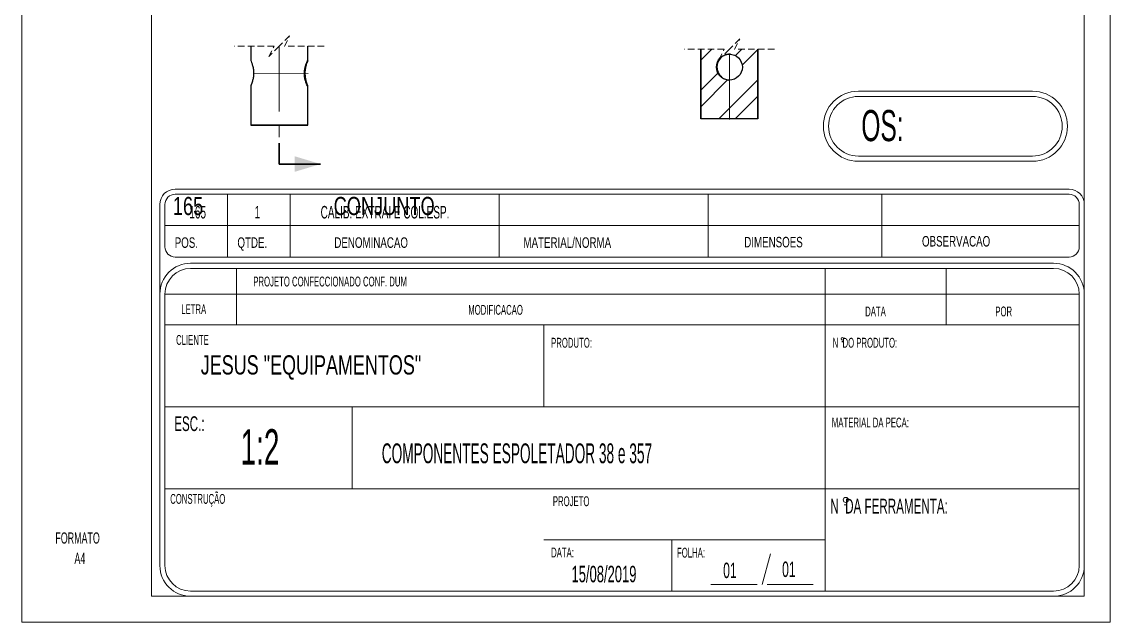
# Model space of a CAD drawing. Header units: millimetres. Extents: x 0 to 420, y 1 to 595.
# Drawn here: x 0 to 420, y 0.7 to 232.2 of the extents above; entities that cross this region are included whole.
import ezdxf

# ---------------------------------------------------------------- set-up
doc = ezdxf.new("R2010")
doc.units = ezdxf.units.MM
doc.header["$LTSCALE"] = 2
for name, pattern in [('CENTERX2', [20.32, 12.7, -2.54, 2.54, -2.54]), ('HIDDEN', [1.905, 1.27, -0.635]), ('PHANTOM', [12.7, 6.35, -1.27, 1.27, -1.27, 1.27, -1.27])]:
    doc.linetypes.add(name, pattern=pattern)
doc.layers.add('COTAS', color=7, linetype='Continuous')
doc.styles.add('SLDTEXTSTYLE0', font='TXT', dxfattribs={"width": 0.595745})
doc.styles.add('SLDTEXTSTYLE1', font='TXT', dxfattribs={"width": 0.75})
doc.styles.add('SLDTEXTSTYLE2', font='TXT', dxfattribs={"width": 0.589474})
doc.styles.add('SLDTEXTSTYLE3', font='TXT', dxfattribs={"width": 0.515789})
doc.styles.add('SLDTEXTSTYLE4', font='TXT', dxfattribs={"width": 0.7})
doc.styles.add('SLDTEXTSTYLE5', font='TXT', dxfattribs={"width": 0.695035})

# ---------------------------------------------------------------- blocks, each defined once
blk = doc.blocks.new('SW_NOTE_0')
at = {"color": 0, "linetype": 'Continuous', "lineweight": 18, "insert": (0, 5.55), "char_height": 4.303, "attachment_point": 1, "style": 'SLDTEXTSTYLE0'}
blk.add_mtext('FORMATO', dxfattribs=at)
blk = doc.blocks.new('SW_NOTE_0_1')
at = {"color": 0, "linetype": 'Continuous', "lineweight": 18, "insert": (0, 5.55), "char_height": 4.303, "attachment_point": 1, "style": 'SLDTEXTSTYLE0'}
blk.add_mtext('A4', dxfattribs=at)
blk = doc.blocks.new('Bloco2')
at = {"color": 7, "linetype": 'Continuous', "lineweight": 18}
for p, q in [((0.08, 594.12), (0.08, 0.12)), ((420.08, 0.12), (420.08, 594.12)), ((50.08, 584.12), (50.08, 10.12)), ((410.08, 10.12), (410.08, 584.12)), ((50.08, 10.12), (410.08, 10.12)), ((0.08, 0.12), (420.08, 0.12))]:
    blk.add_line(p, q, dxfattribs=at)
for name, p in [('SW_NOTE_0', (13.05, 29.19)), ('SW_NOTE_0_1', (20.4, 21.32))]:
    blk.add_blockref(name, p, dxfattribs=at)
blk = doc.blocks.new('SW_HATCH_0')
at = {"color": 0, "linetype": 'Continuous', "lineweight": 18}
for p, q in [((0.99, 79.18), (1.29, 79.48)), ((0.99, 72.83), (1.29, 73.13)), ((-8.28, 69.91), (-7.98, 70.21)), ((-8.28, 63.56), (-7.98, 63.86)), ((0.99, 61.23), (1.29, 61.53)), ((-8.75, 51.48), (-4.95, 55.28)), ((-1.27, 52.61), (1.3, 55.18)), ((-10.86, 34.05), (-7.26, 37.65)), ((0.88, 27.82), (3.5, 30.44)), ((-14.46, 12.48), (-10.78, 16.16)), ((-14.48, 3.48), (-6.98, 10.99)), ((0, 0), (7, 7)), ((-17.8, 0.16), (-13.93, 4.03)), ((7.81, -1.17), (10.81, 1.83)), ((-14.34, -2.82), (-15.75, -1.4)), ((0, -8.98), (7.51, -1.47)), ((-14.48, -14.48), (-6.97, -6.97)), ((-14.02, -23), (-6.97, -15.95)), ((0, -26.94), (7.51, -19.43)), ((-0.24, -43.85), (-1.15, -42.95)), ((-5.82, -47.26), (-6.72, -46.35)), ((-6.13, -53.66), (-5.95, -53.48)), ((-0.53, -52.55), (-1.45, -51.63)), ((-5.47, -59.35), (-1.5, -55.38)), ((-1.08, -54.96), (-0.8, -54.68)), ((-6.16, -60.04), (-5.8, -59.68)), ((-5.32, -65.72), (-5.52, -65.52)), ((-5.47, -68.33), (-1.5, -64.36)), ((-0.19, -70.85), (-1.65, -69.39)), ((-5.32, -74.7), (-6.77, -73.24)), ((-0.19, -79.83), (-1.65, -78.37)), ((-0.19, -97.79), (-6.77, -91.21)), ((3.62, -110.58), (-6.77, -100.19)), ((-0.4, -124.52), (-10.57, -114.34)), ((-9.38, -124.52), (-10.57, -123.33)), ((-14.47, -133.85), (-13.06, -132.44)), ((-14.47, -140.2), (-10.97, -136.7)), ((-9.71, -135.43), (-8.97, -134.7)), ((1.32, -142.36), (4.25, -139.43)), ((-14.47, -151.81), (-8.27, -145.6)), ((1.32, -153.97), (7.52, -147.77)), ((-14.47, -158.16), (-8.27, -151.95)), ((1.32, -160.32), (7.53, -154.12)), ((-14.47, -169.76), (-8.27, -163.56)), ((1.33, -171.93), (7.53, -165.73)), ((-14.47, -176.11), (-8.27, -169.91)), ((-0.14, -179.75), (7.53, -172.08)), ((-6.49, -179.75), (-3.96, -177.21)), ((-14.46, -203.94), (-10.26, -199.75)), ((-1.12, -202.21), (1.35, -199.75)), ((1.5, -205.95), (7.54, -199.9)), ((-14.45, -215.55), (-7.88, -208.97)), ((-14.45, -221.9), (-4.14, -211.58)), ((-7.57, -226.63), (7.55, -211.51)), ((-1.22, -226.63), (7.55, -217.86))]:
    blk.add_line(p, q, dxfattribs=at)

msp = doc.modelspace()

# ---------------------------------------------------------------- linework, layer by layer
at = {"color": 7, "linetype": 'HIDDEN', "lineweight": 18}
for p, q in [((97.38, 222.77), (82.03, 222.77)), ((99.38, 222.77), (95.38, 218.77)), ((95.38, 218.77), (97.38, 222.77)), ((103.38, 226.77), (99.38, 222.77)), ((101.38, 222.77), (103.38, 226.77)), ((116.73, 222.77), (101.38, 222.77)), ((277.06, 225.61), (273.06, 221.61)), ((275.06, 221.61), (277.06, 225.61)), ((271.06, 221.61), (255.71, 221.61)), ((273.06, 221.61), (269.06, 217.61)), ((269.06, 217.61), (271.06, 221.61)), ((290.41, 221.61), (275.06, 221.61))]:
    msp.add_line(p, q, dxfattribs=at)
at = {"color": 7, "linetype": 'Continuous', "lineweight": 25}
for p, q in [((88.38, 222.77), (88.38, 217.31)), ((110.38, 217.26), (110.38, 222.77)), ((262.06, 221.61), (262.06, 194.73)), ((262.06, 194.73), (262.06, 221.61)), ((284.06, 194.73), (284.06, 221.61)), ((284.06, 221.61), (284.06, 194.73)), ((88.37, 207.39), (88.36, 192.33)), ((110.36, 192.31), (110.37, 207.32)), ((284.06, 194.73), (262.06, 194.73))]:
    msp.add_line(p, q, dxfattribs=at)
at = {"color": 7, "linetype": 'Continuous', "lineweight": 18}
for p, q in [((390.01, 205.43), (322.82, 205.43)), ((390.01, 203.43), (322.82, 203.43)), ((322.82, 180.43), (390.01, 180.43)), ((322.82, 178.43), (390.01, 178.43)), ((404.14, 167.66), (59.18, 167.66)), ((404.14, 165.7), (59.18, 165.7)), ((79.45, 141.51), (79.45, 165.7)), ((103.64, 141.51), (103.64, 165.7)), ((184.28, 141.51), (184.28, 165.7)), ((264.92, 141.51), (264.92, 165.7)), ((331.92, 141.51), (331.92, 165.7)), ((53.3, 22.56), (53.3, 161.78)), ((53.3, 161.78), (53.3, 135.63)), ((55.26, 161.78), (55.26, 145.43)), ((408.06, 145.43), (408.06, 161.78)), ((410.02, 22.56), (410.02, 161.78)), ((55.26, 153.6), (408.06, 153.6)), ((59.18, 141.51), (404.14, 141.51)), ((65.15, 139.09), (398.17, 139.09)), ((65.15, 137.11), (398.17, 137.11)), ((82.92, 115.39), (82.92, 137.11)), ((310.05, 137.11), (310.05, 115.39)), ((356.69, 137.11), (356.69, 115.39)), ((55.27, 22.56), (55.27, 127.24)), ((55.27, 127.24), (408.04, 127.24)), ((408.04, 127.24), (408.04, 22.56)), ((55.27, 115.39), (408.04, 115.39)), ((201.42, 115.39), (201.42, 83.79)), ((310.05, 115.39), (310.05, 83.79)), ((316.39, 108.91), (316.91, 108.91)), ((316.39, 108.86), (316.91, 108.86)), ((55.27, 83.79), (408.04, 83.79)), ((127.54, 52.19), (127.54, 83.79)), ((310.05, 52.19), (310.05, 83.79)), ((55.27, 52.19), (408.04, 52.19)), ((310.05, 52.19), (310.05, 12.69)), ((317.37, 45.99), (318.41, 45.99)), ((201.42, 32.44), (310.05, 32.44)), ((250.8, 32.44), (250.8, 12.69)), ((288.87, 27.08), (285.69, 15.23)), ((398.17, 12.69), (65.15, 12.69)), ((283.72, 15.23), (265.94, 15.23)), ((287.67, 15.23), (305.44, 15.23)), ((398.17, 10.71), (65.15, 10.71)), ((408.88, 10.71), (410.02, 10.71)), ((410.02, 10.71), (410.02, 11.85))]:
    msp.add_line(p, q, dxfattribs=at)
at = {"color": 7, "linetype": 'PHANTOM', "lineweight": 35}
msp.add_line((99.33, 177.35), (99.33, 185.35), dxfattribs=at)
at = {"color": 7, "linetype": 'Continuous', "lineweight": 35}
msp.add_line((99.33, 177.35), (115.33, 177.35), dxfattribs=at)
at = {"color": 7, "linetype": 'Continuous', "lineweight": 25, "flags": 128}
for points in [[(284.06, 194.73), (283.88, 194.73), (283.32, 194.73), (282.42, 194.73), (281.2, 194.73), (279.7, 194.73), (277.97, 194.73), (276.07, 194.72), (274.08, 194.72), (272.04, 194.72), (270.04, 194.72), (268.15, 194.72), (266.42, 194.72), (264.92, 194.73), (263.7, 194.73), (262.79, 194.73), (262.24, 194.73), (262.06, 194.73)], [(110.14, 192.31), (110.36, 192.31), (110.22, 192.31), (109.74, 192.31), (108.92, 192.31), (107.79, 192.32), (106.4, 192.32), (104.77, 192.32), (102.98, 192.32), (101.06, 192.32), (99.1, 192.32), (97.14, 192.32), (95.25, 192.32), (93.49, 192.32), (91.92, 192.33), (90.6, 192.33), (89.55, 192.33), (88.82, 192.33), (88.43, 192.33), (88.38, 192.33), (88.7, 192.33), (89.35, 192.33), (90.33, 192.33), (91.59, 192.33), (93.11, 192.33), (94.82, 192.32), (96.69, 192.32), (98.63, 192.32), (100.61, 192.32), (102.54, 192.32), (104.37, 192.32), (106.03, 192.32), (107.49, 192.32), (108.68, 192.32), (109.57, 192.31), (110.14, 192.31)]]:
    msp.add_lwpolyline(points, dxfattribs=at)
at = {"color": 7, "linetype": 'Continuous', "lineweight": 25}
msp.add_circle((273.06, 214.73), 5, dxfattribs=at)
at = {"color": 7, "linetype": 'Continuous', "lineweight": 18}
for centre, radius in [((316.65, 109.98), 0.494), ((316.65, 109.94), 0.494), ((317.95, 47.84), 0.988)]:
    msp.add_circle(centre, radius, dxfattribs=at)
for centre, radius, start, end in [((322.82, 191.93), 13.5, 90, 270), ((322.82, 191.93), 11.5, 90, 270), ((390.01, 191.93), 13.5, 270, 90), ((390.01, 191.93), 11.5, 270, 90), ((59.18, 161.78), 5.88, 90, 180), ((59.18, 161.78), 3.92, 90, 180), ((404.14, 161.78), 5.88, 0, 90), ((404.14, 161.78), 3.92, 0, 90), ((59.18, 145.43), 3.92, 180, 270), ((404.14, 145.43), 3.92, 270, 0), ((65.15, 127.24), 11.85, 90, 180), ((398.17, 127.24), 11.85, 0, 90), ((65.15, 127.24), 9.88, 90, 180), ((398.17, 127.24), 9.88, 0, 90), ((65.15, 22.56), 11.85, 180, 270), ((65.15, 22.56), 9.88, 180, 270), ((398.17, 22.56), 9.88, 270, 0), ((398.17, 22.56), 11.85, 270, 0)]:
    msp.add_arc(centre, radius, start, end, dxfattribs=at)
at = {"color": 7, "linetype": 'Continuous', "lineweight": 25}
for points, knots in [([(273.46, 219.65), (273.2, 219.68), (272.43, 219.75), (271.16, 219.32), (269.82, 218.46), (268.77, 217.13), (268.23, 215.5), (268.26, 213.86), (268.77, 212.37), (269.73, 211.07), (271.13, 210.11), (272.28, 209.77), (272.88, 209.74), (272.9, 209.74)], [0, 0, 0, 0, 0.050747, 0.149583, 0.250131, 0.358602, 0.471433, 0.575393, 0.671629, 0.772903, 0.883965, 0.995518, 1, 1, 1, 1]), ([(88.38, 217.31), (88.38, 217.31), (88.31, 217.42), (88.65, 216.61), (88.78, 216.18), (89.22, 214.8), (89.46, 213.36), (89.49, 211.75), (89.32, 210.33), (88.89, 208.95), (88.85, 208.33), (88.21, 207.29), (88.39, 207.39), (88.39, 207.39)], [0, 0, 0, 0, 0.001284, 0.036285, 0.116949, 0.243058, 0.403492, 0.563264, 0.704533, 0.833862, 0.941453, 0.998494, 1, 1, 1, 1]), ([(110.37, 207.31), (110.32, 207.4), (110.13, 207.7), (109.84, 208.42), (109.43, 209.55), (109.1, 211.02), (109.02, 212.62), (109.21, 214.11), (109.53, 215.42), (109.96, 216.4), (110.15, 217.05), (110.34, 217.24), (110.35, 217.26)], [0, 0, 0, 0, 0.027936, 0.103227, 0.221661, 0.376972, 0.537391, 0.679882, 0.810349, 0.923859, 0.992998, 1, 1, 1, 1]), ([(110.37, 217.28), (110.32, 217.14), (110.17, 216.72), (109.85, 215.87), (109.49, 214.6), (109.26, 213.06), (109.27, 211.49), (109.48, 210.05), (109.84, 208.84), (110.09, 207.95), (110.37, 207.49), (110.37, 207.32), (110.37, 207.31)], [0, 0, 0, 0, 0.0429906, 0.1313855, 0.2647938, 0.4278947, 0.5845974, 0.7234047, 0.8504883, 0.9515509, 0.9980025, 1, 1, 1, 1])]:
    msp.add_open_spline(points, degree=3, knots=knots, dxfattribs=at)
at = {"color": 7, "linetype": 'Continuous', "lineweight": 35}
msp.add_solid([(115.33, 177.35), (105.33, 180.35), (105.33, 174.35)], dxfattribs=at)
at = {"layer": 'COTAS', "linetype": 'CENTERX2', "lineweight": 18}
for p, q in [((99.38, 222.97), (99.36, 187.66)), ((273.06, 194.53), (273.06, 221.81)), ((110.57, 212.31), (89.38, 212.33))]:
    msp.add_line(p, q, dxfattribs=at)

# ---------------------------------------------------------------- block references
at = {"color": 7, "linetype": 'Continuous', "lineweight": 18}
msp.add_blockref('SW_HATCH_0', (276.51, 421.36), dxfattribs=at)
at = {"layer": 'COTAS'}
msp.add_blockref('Bloco2', (-0.06, 0.59), dxfattribs=at)

# ---------------------------------------------------------------- texts
at = {"color": 7, "linetype": 'Continuous', "lineweight": 0}
for s, insert, char_height, attachment_point, style in [('OS:', (323.98, 198.18), 12, 1, 'SLDTEXTSTYLE2'), ('165', (67.89, 161.2), 4.838, 2, 'SLDTEXTSTYLE0'), ('1', (90.96, 161.2), 4.84, 2, 'SLDTEXTSTYLE0'), ('CALIB. EXTRAI E COL.ESP.', (140.18, 161.2), 4.8384, 2, 'SLDTEXTSTYLE0'), ('POS.', (59.03, 149.09), 4.045, 1, 'SLDTEXTSTYLE5'), ('QTDE.', (83.23, 149.09), 4.045, 1, 'SLDTEXTSTYLE5'), ('DENOMINACAO', (120.63, 149.09), 4.0447, 1, 'SLDTEXTSTYLE5'), ('MATERIAL/NORMA', (193.59, 149.09), 4.0447, 1, 'SLDTEXTSTYLE5'), ('DIMENSOES', (278.8, 149.27), 4.045, 1, 'SLDTEXTSTYLE5'), ('OBSERVACAO', (347.38, 149.6), 4.045, 1, 'SLDTEXTSTYLE5'), ('PROJETO CONFECCIONADO CONF. DUM', (89.35, 133.95), 3.7921, 1, 'SLDTEXTSTYLE2'), ('LETRA', (61.56, 123.27), 3.792, 1, 'SLDTEXTSTYLE2'), ('MODIFICACAO', (172.3, 123.04), 3.7921, 1, 'SLDTEXTSTYLE2'), ('DATA', (325.46, 122.42), 3.792, 1, 'SLDTEXTSTYLE2'), ('POR', (375.68, 122.42), 3.792, 1, 'SLDTEXTSTYLE2'), ('CLIENTE', (59.56, 111.43), 3.792, 1, 'SLDTEXTSTYLE2'), ('PRODUTO:', (204.27, 110.35), 3.792, 1, 'SLDTEXTSTYLE2'), ('N  DO PRODUTO:', (312.9, 110.35), 3.7921, 1, 'SLDTEXTSTYLE2'), ('JESUS "EQUIPAMENTOS"', (69.08, 103.62), 7.4083, 1, 'SLDTEXTSTYLE4'), ('ESC.:', (58.84, 80.1), 5.688, 1, 'SLDTEXTSTYLE2'), ('MATERIAL DA PECA:', (312.6, 79.59), 3.7921, 1, 'SLDTEXTSTYLE2'), ('1:2', (84.47, 75.13), 13.652, 1, 'SLDTEXTSTYLE2'), ('COMPONENTES ESPOLETADOR 38 e 357', (138.92, 69.65), 7.6449, 1, 'SLDTEXTSTYLE3'), ('CONSTRUÇÃO', (57.3, 50.15), 3.792, 1, 'SLDTEXTSTYLE2'), ('PROJETO', (204.94, 49.25), 3.792, 1, 'SLDTEXTSTYLE2'), ('N  DA FERRAMENTA:', (312, 48.31), 5.6881, 1, 'SLDTEXTSTYLE2'), ('DATA:', (204.27, 29.49), 3.792, 1, 'SLDTEXTSTYLE2'), ('FOLHA:', (252.86, 29.42), 3.792, 1, 'SLDTEXTSTYLE2'), ('15/08/2019', (212.15, 22.46), 6.35, 1, 'SLDTEXTSTYLE2'), ('01', (270.67, 23.67), 5.925, 1, 'SLDTEXTSTYLE2'), ('01', (293.41, 24.08), 5.925, 1, 'SLDTEXTSTYLE2')]:
    msp.add_mtext(s, dxfattribs=dict(at, insert=insert, char_height=char_height, attachment_point=attachment_point, style=style))
at = {"layer": 'COTAS', "char_height": 7, "attachment_point": 1, "style": 'SLDTEXTSTYLE1'}
for s, insert in [('165', (58.31, 164.68)), ('CONJUNTO', (120.36, 164.68))]:
    msp.add_mtext(s, dxfattribs=dict(at, insert=insert))

doc.saveas('drawing.dxf')
